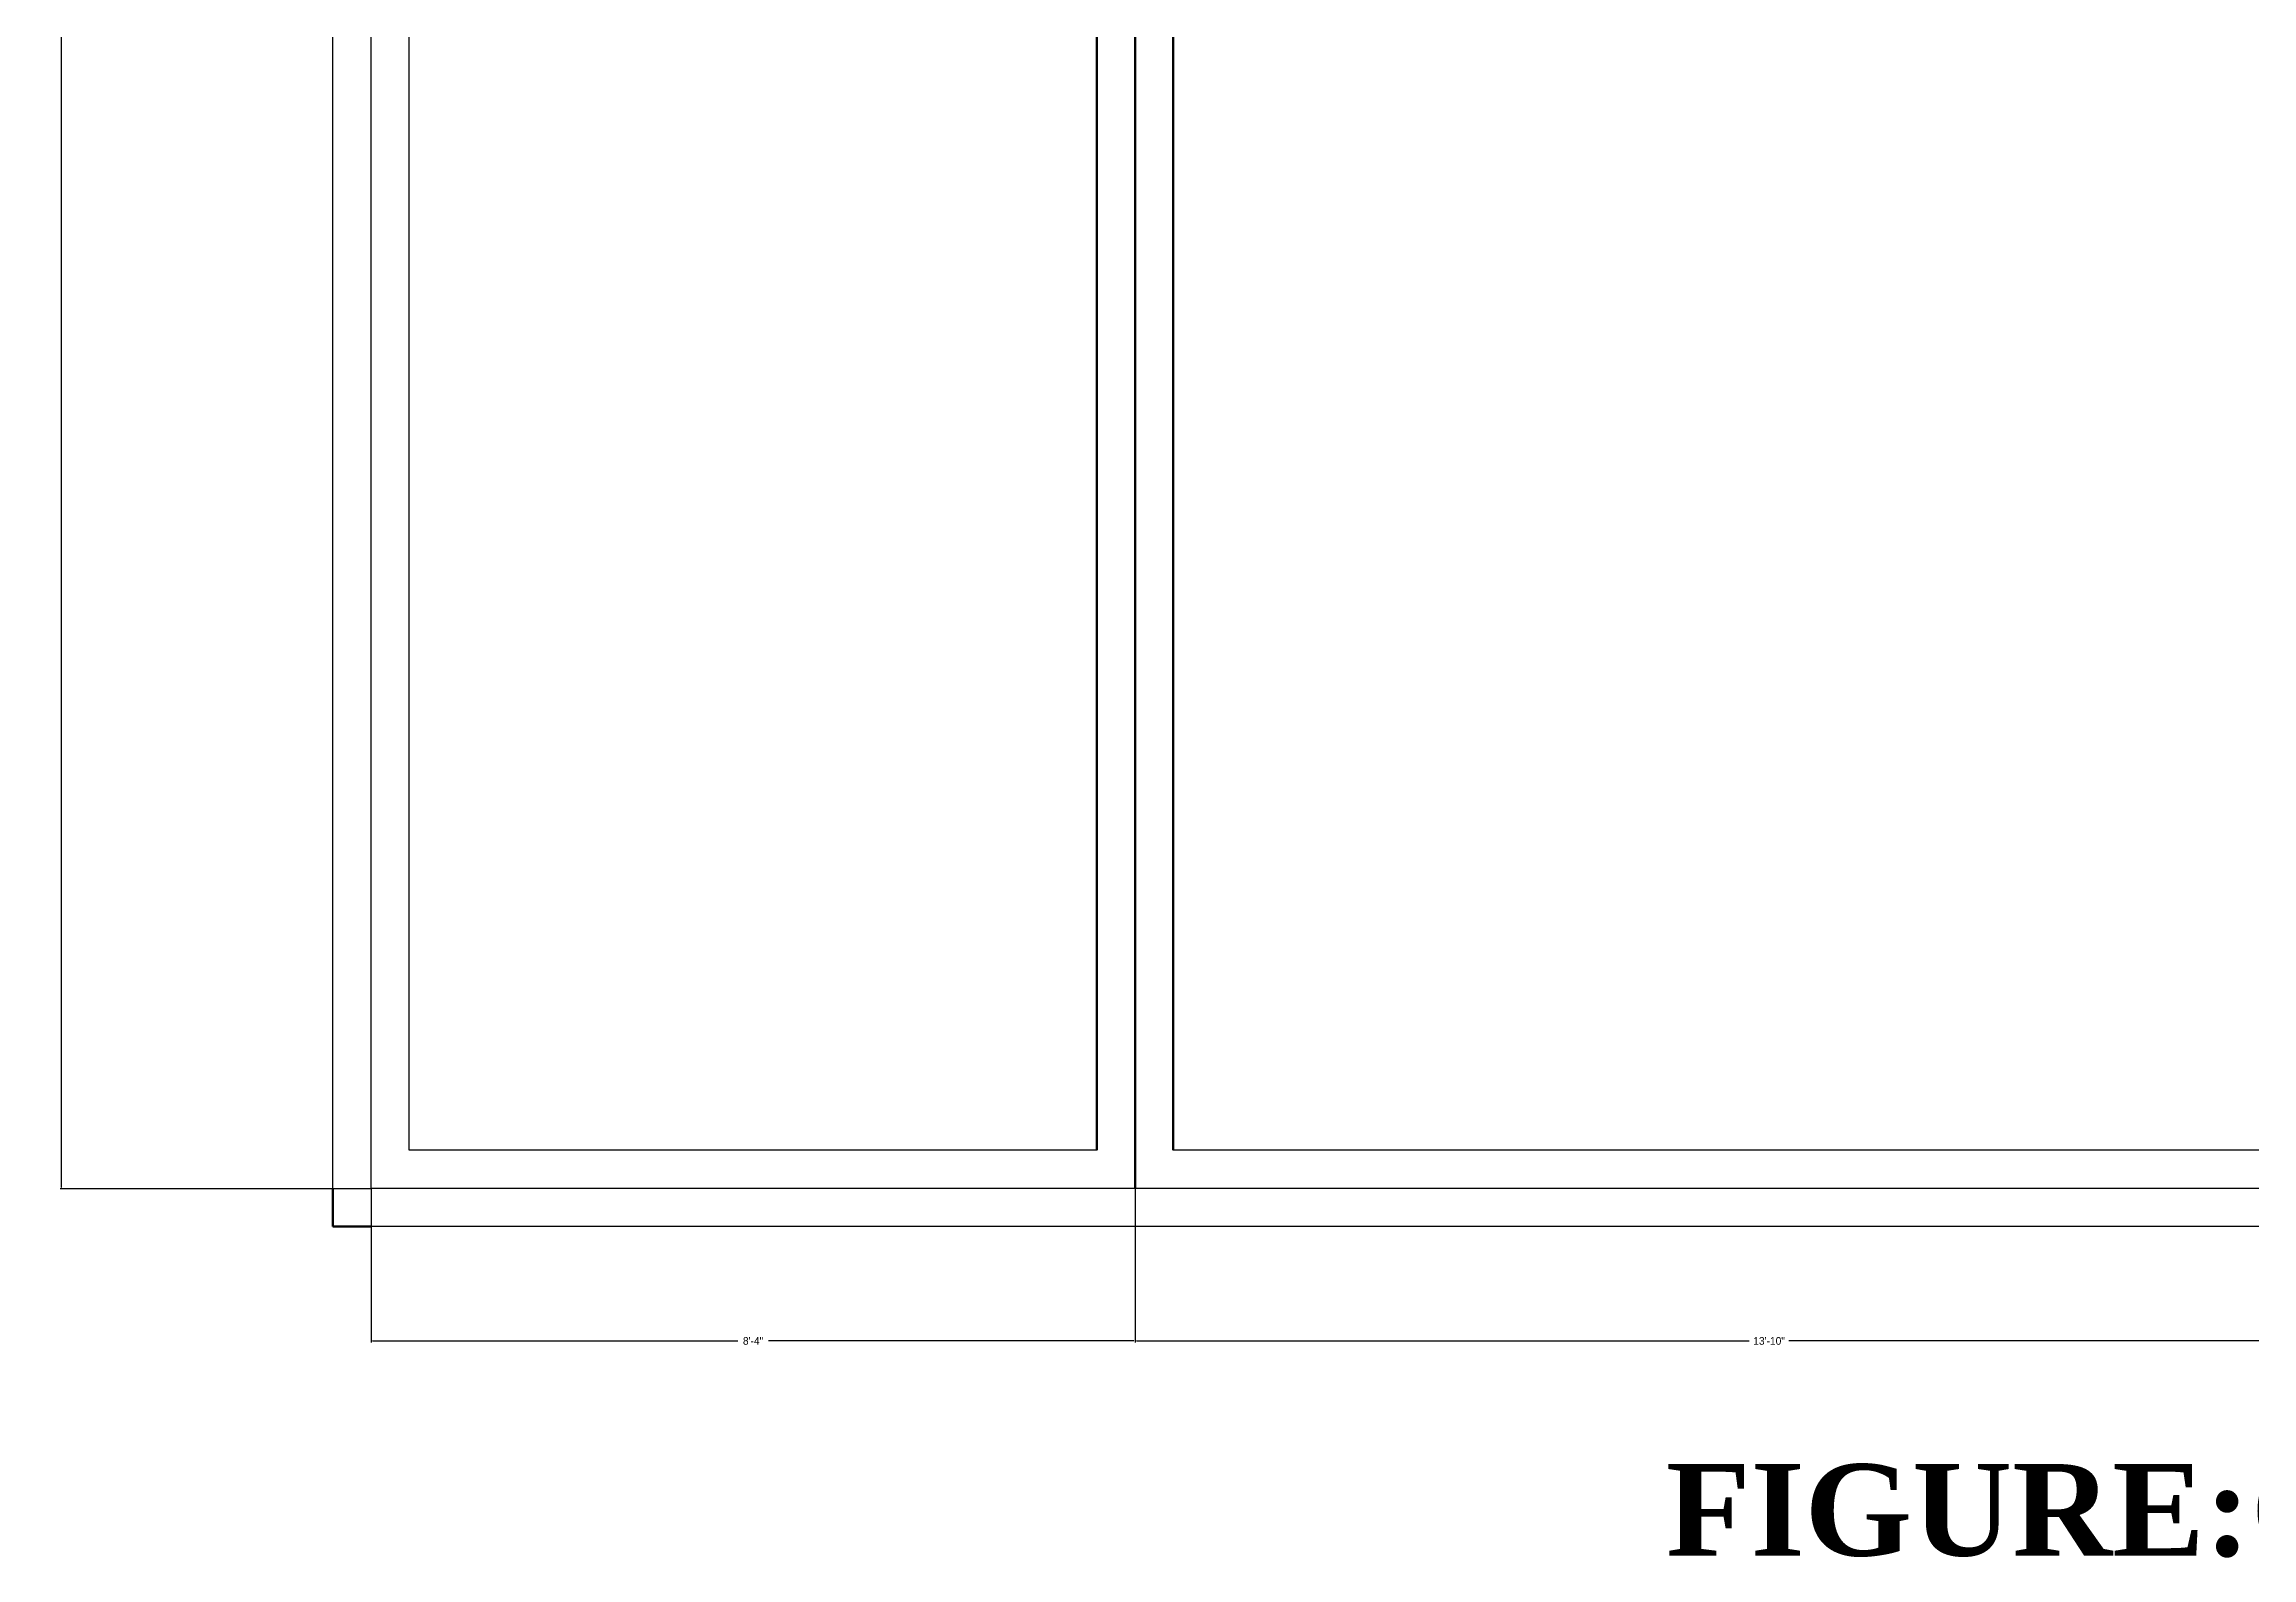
# Model space of a CAD drawing. Header units: inches. Extents: x 702 to 1903, y 288 to 1112.
# Drawn here: x 1315 to 1604, y 288.1 to 486.2 of the extents above; entities that cross this region are included whole.
import ezdxf

# ---------------------------------------------------------------- set-up
doc = ezdxf.new("R2010")
doc.units = ezdxf.units.IN
doc.header["$MEASUREMENT"] = 0
doc.dimstyles.get("Standard").update_dxf_attribs({"dimtxt": 1, "dimasz": 0.18, "dimexe": 0.18, "dimexo": 0.0625, "dimgap": 0.09, "dimtad": 0, "dimtih": 1, "dimtoh": 1, "dimdec": 0, "dimzin": 2, "dimdsep": 46, "dimlunit": 4, "dimtxsty": 'Standard', "dimcen": 0.09, "dimclrt": 6, "dimadec": 0, "dimazin": 0, "dimtfac": 1, "dimtdec": 0, "dimtofl": 0, "dimtmove": 0, "dimatfit": 3, "dimfxl": 1, "dimtolj": 1, "dimtzin": 0, "dimarcsym": 0})

# ---------------------------------------------------------------- blocks, each defined once
blk = doc.blocks.new('*D58')
at = {"color": 0, "lineweight": -2}
for p, q in [((1357.71, 646.4), (1317.06, 646.4)), ((1317.24, 646.22), (1317.24, 491.99)), ((1317.24, 336.58), (1317.24, 490.81)), ((1357.71, 336.4), (1317.06, 336.4))]:
    blk.add_line(p, q, dxfattribs=at)
at = {"color": 0}
for points in [[(1317.21, 646.22), (1317.27, 646.22), (1317.24, 646.4)], [(1317.21, 336.58), (1317.27, 336.58), (1317.24, 336.4)]]:
    blk.add_solid(points, dxfattribs=at)
at = {"layer": 'Defpoints', "color": 0}
for p in [(1357.78, 646.4), (1317.24, 336.4), (1357.78, 336.4)]:
    blk.add_point(p, dxfattribs=at)
at = {"color": 6, "lineweight": 100, "insert": (1317.24, 491.4), "char_height": 1, "attachment_point": 5}
blk.add_mtext('\\A1;25\'-10"', dxfattribs=at)
blk = doc.blocks.new('*D59')
at = {"color": 0, "lineweight": -2}
for p, q in [((1357.78, 336.4), (1357.78, 316.31)), ((1457.78, 336.4), (1457.78, 316.31)), ((1357.96, 316.49), (1405.77, 316.49)), ((1457.6, 316.49), (1409.78, 316.49))]:
    blk.add_line(p, q, dxfattribs=at)
at = {"color": 0}
for points in [[(1357.96, 316.52), (1357.96, 316.46), (1357.78, 316.49)], [(1457.6, 316.52), (1457.6, 316.46), (1457.78, 316.49)]]:
    blk.add_solid(points, dxfattribs=at)
at = {"layer": 'Defpoints', "color": 0}
for p in [(1357.78, 336.46), (1457.78, 336.46), (1457.78, 316.49)]:
    blk.add_point(p, dxfattribs=at)
at = {"color": 6, "lineweight": 100, "insert": (1407.78, 316.49), "char_height": 1, "attachment_point": 5}
blk.add_mtext('\\A1;8\'-4"', dxfattribs=at)
blk = doc.blocks.new('*D60')
at = {"color": 0, "lineweight": -2}
for p, q in [((1457.78, 336.4), (1457.78, 316.31)), ((1623.78, 336.4), (1623.78, 316.31)), ((1457.96, 316.49), (1538.19, 316.49)), ((1623.6, 316.49), (1543.37, 316.49))]:
    blk.add_line(p, q, dxfattribs=at)
at = {"color": 0}
for points in [[(1457.96, 316.52), (1457.96, 316.46), (1457.78, 316.49)], [(1623.6, 316.52), (1623.6, 316.46), (1623.78, 316.49)]]:
    blk.add_solid(points, dxfattribs=at)
at = {"layer": 'Defpoints', "color": 0}
for p in [(1457.78, 336.46), (1623.78, 336.46), (1457.78, 316.49)]:
    blk.add_point(p, dxfattribs=at)
at = {"color": 6, "lineweight": 100, "insert": (1540.78, 316.49), "char_height": 1, "attachment_point": 5}
blk.add_mtext('\\A1;13\'-10"', dxfattribs=at)

msp = doc.modelspace()

# ---------------------------------------------------------------- linework, layer by layer
for p, q in [((1352.78, 336.4), (1352.78, 646.4)), ((1362.78, 341.46), (1362.78, 646.4)), ((1452.78, 341.46), (1362.78, 341.46)), ((1618.78, 341.46), (1462.78, 341.46)), ((1457.78, 331.46), (1357.78, 331.46)), ((1623.78, 331.46), (1457.78, 331.46))]:
    msp.add_line(p, q)
at = {"color": 6}
for p, q in [((1357.78, 336.4), (1357.78, 646.4)), ((1457.78, 336.46), (1357.78, 336.46)), ((1623.78, 336.46), (1457.78, 336.46))]:
    msp.add_line(p, q, dxfattribs=at)
at = {"lineweight": 100}
for p, q in [((1452.78, 341.46), (1452.78, 646.46)), ((1462.78, 341.46), (1462.78, 641.46)), ((1352.78, 336.4), (1352.78, 331.46)), ((1357.78, 331.46), (1352.78, 331.46))]:
    msp.add_line(p, q, dxfattribs=at)
at = {"color": 6, "lineweight": 100}
msp.add_line((1457.78, 336.46), (1457.78, 646.46), dxfattribs=at)
at = {"color": 3}
msp.add_line((1362.78, 336.4), (1362.78, 336.46), dxfattribs=at)

# ---------------------------------------------------------------- texts
at = {"insert": (1527.3, 300.39), "char_height": 12, "width": 2.5237, "attachment_point": 1}
msp.add_mtext('{\\fTimes New Roman|b1|i0|c0|p18;\\C4;FIGURE:CIVILPLAN}', dxfattribs=at)

# ---------------------------------------------------------------- dimensions: what is measured, and where the dimension line sits
at = {"lineweight": 100}
dim = msp.add_linear_dim(base=(1317.24, 336.4), p1=(1357.78, 646.4), p2=(1357.78, 336.4), angle=90, dimstyle='Standard', dxfattribs=at)
dim.commit()
dim.dimension.update_dxf_attribs({"geometry": '*D58', "text_midpoint": (1317.24, 491.4)})
for p1, picture, middle in [((1357.78, 336.46), '*D59', (1407.78, 316.49)), ((1623.78, 336.46), '*D60', (1540.78, 316.49))]:
    dim = msp.add_linear_dim(base=(1457.78, 316.49), p1=p1, p2=(1457.78, 336.46), dimstyle='Standard', dxfattribs=at)
    dim.commit()
    dim.dimension.update_dxf_attribs({"geometry": picture, "text_midpoint": middle})

doc.saveas('drawing.dxf')
